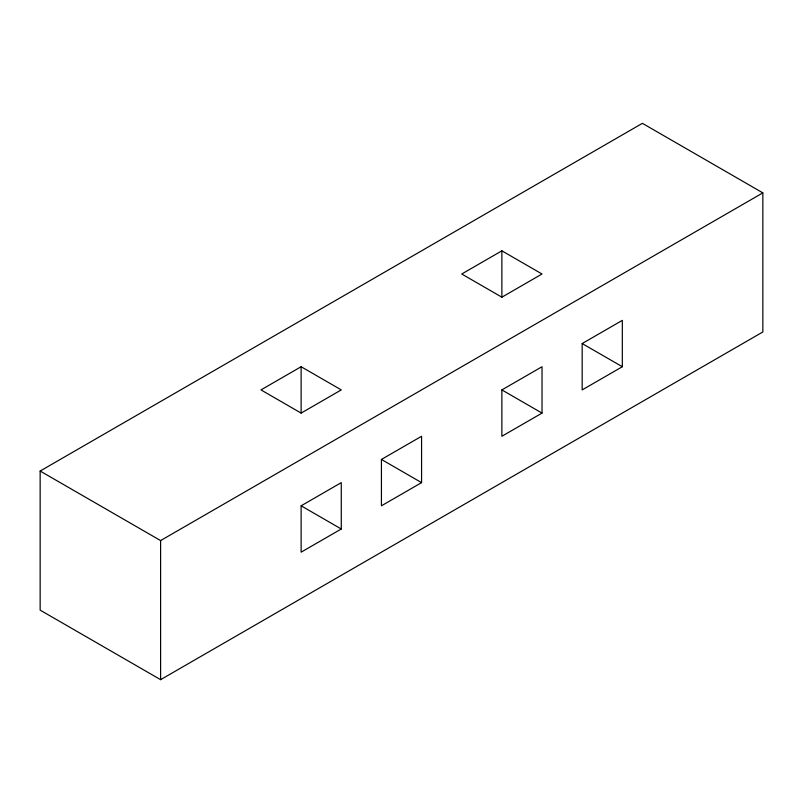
<?xml version="1.0" encoding="UTF-8"?>
<svg xmlns="http://www.w3.org/2000/svg" width="803" height="803" viewBox="0 0 803 803"><rect width="100%" height="100%" fill="white"/><g stroke="black" fill="none" stroke-linecap="round" stroke-linejoin="round"><path stroke-width="1.2" d="M40.15 471.04L642.4 123.331L762.85 192.871L762.85 331.96L160.6 679.669L40.15 610.129L40.15 471.04L160.6 540.58L762.85 192.871M301.125 366.73L260.975 389.907L301.125 413.093L341.275 389.907L301.125 366.73L301.125 413.093M501.875 250.827L461.725 274.004L501.875 297.19L542.025 274.004L501.875 250.827L501.875 297.19M301.125 505.81L341.275 482.633L341.275 528.996L301.125 552.173L301.125 505.81L341.275 528.996M381.425 459.446L421.575 436.27L421.575 482.633L381.425 505.81L381.425 459.446L421.575 482.633M501.875 389.907L542.025 366.73L542.025 413.093L501.875 436.27L501.875 389.907L542.025 413.093M582.175 343.554L622.325 320.367L622.325 366.73L582.175 389.907L582.175 343.554L622.325 366.73M160.6 540.58L160.6 679.669"/></g></svg>
